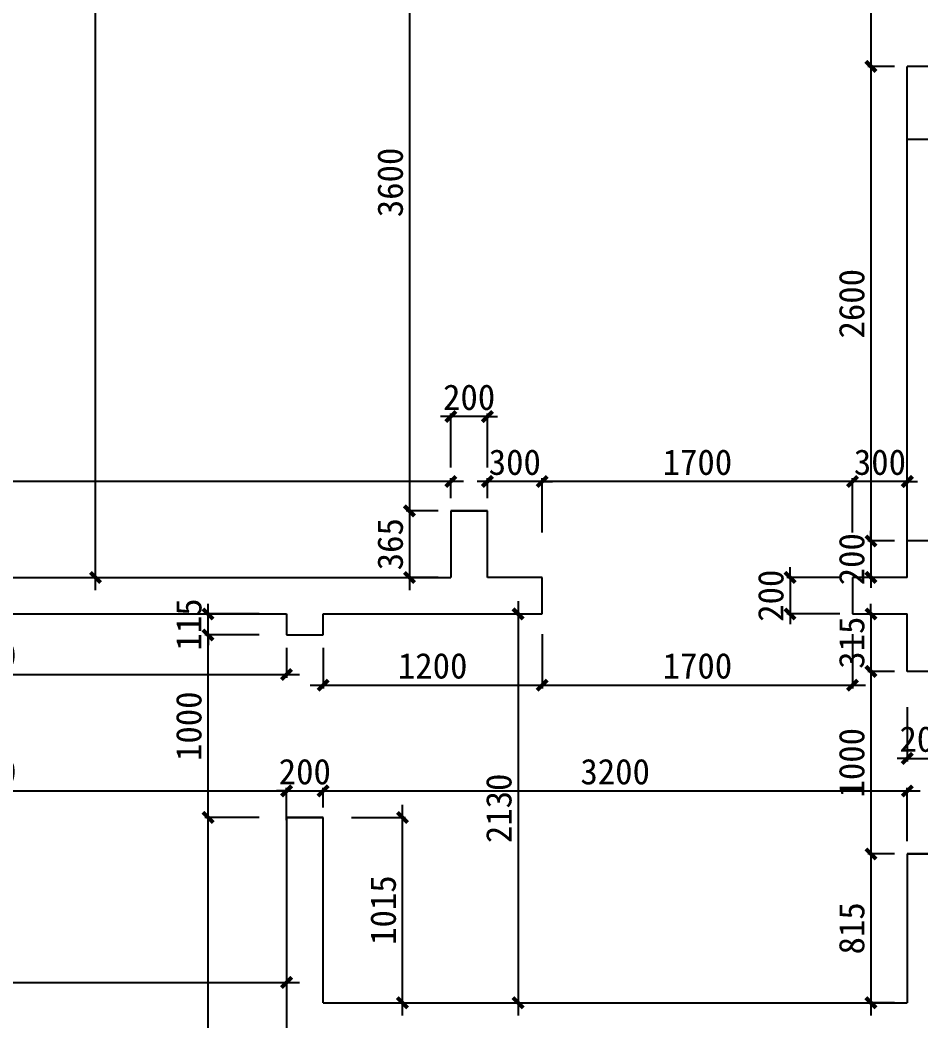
# Model space of a CAD drawing. Header units: millimetres. Extents: x 561810 to 956823, y -438984 to -391712.
# Drawn here: x 622740 to 627675, y -411233 to -405748 of the extents above; entities that cross this region are included whole.
import ezdxf

# ---------------------------------------------------------------- set-up
doc = ezdxf.new("R2010")
doc.units = ezdxf.units.MM
doc.header["$LTSCALE"] = 10
doc.header["$MEASUREMENT"] = 0
doc.linetypes.add('DASH', pattern=[0.35, 0.25, -0.1])
doc.layers.get('0').update_dxf_attribs({"linetype": 'CONTINUOUS'})
doc.layers.get('DEFPOINTS').update_dxf_attribs({"color": 1, "linetype": 'CONTINUOUS'})
doc.layers.add('WALL', color=7, linetype='CONTINUOUS')
doc.layers.add('WINDOW', color=4, linetype='CONTINUOUS')
doc.styles.add('施洛华标注样式', font='')
doc.styles.get('施洛华标注样式').set_extended_font_data('SimSun')
doc.dimstyles.new('外标尺寸', dxfattribs={"dimscale": 70, "dimtxt": 3, "dimasz": 0.8, "dimexe": 0.25, "dimexo": 1, "dimgap": 0.5, "dimtad": 1, "dimdec": 0, "dimtxsty": '施洛华标注样式', "dimblk": 'ARCHTICK', "dimcen": 1.5, "dimdle": 1, "dimclrd": 250, "dimclre": 250, "dimclrt": 62, "dimadec": 0, "dimazin": 0, "dimtfac": 1, "dimtdec": 0, "dimtix": 1, "dimtmove": 1, "dimatfit": 3, "dimldrblk": 'ARCHTICK', "dimfxl": 0, "dimarcsym": 0})

# ---------------------------------------------------------------- blocks, each defined once
blk = doc.blocks.new('_ARCHTICK')
at = {"color": 0, "linetype": 'ByBlock', "const_width": 0.4}
blk.add_lwpolyline([(-0.5, -0.5), (0.5, 0.5)], dxfattribs=at)
blk = doc.blocks.new('*D693')
at = {"color": 250, "lineweight": -2}
for p, q in [((627401.5, -404932.8), (627401.5, -406072.8)), ((627530.5, -405002.8), (627384, -405002.8)), ((627530.5, -406002.8), (627384, -406002.8))]:
    blk.add_line(p, q, dxfattribs=at)
at = {"layer": 'DEFPOINTS', "color": 0}
for p in [(627600.5, -405002.8), (627401.5, -406002.8), (627600.5, -406002.8)]:
    blk.add_point(p, dxfattribs=at)
at = {"color": 250, "lineweight": -2, "xscale": 56, "yscale": 56, "zscale": 56}
for p, rotation in [((627401.5, -405002.8), 90), ((627401.5, -406002.8), 270)]:
    blk.add_blockref('_ARCHTICK', p, dxfattribs=dict(at, rotation=rotation))
at = {"color": 62, "insert": (627296.5, -405502.8), "char_height": 140, "attachment_point": 5, "rotation": 90, "style": '施洛华标注样式'}
blk.add_mtext('1000', dxfattribs=at)
blk = doc.blocks.new('*D694')
at = {"color": 250, "lineweight": -2}
for p, q in [((627401.5, -405932.8), (627401.5, -408672.8)), ((627530.5, -406002.8), (627384, -406002.8)), ((627530.5, -408602.8), (627384, -408602.8))]:
    blk.add_line(p, q, dxfattribs=at)
at = {"layer": 'DEFPOINTS', "color": 0}
for p in [(627600.5, -406002.8), (627401.5, -408602.8), (627600.5, -408602.8)]:
    blk.add_point(p, dxfattribs=at)
at = {"color": 250, "lineweight": -2, "xscale": 56, "yscale": 56, "zscale": 56}
for p, rotation in [((627401.5, -406002.8), 90), ((627401.5, -408602.8), 270)]:
    blk.add_blockref('_ARCHTICK', p, dxfattribs=dict(at, rotation=rotation))
at = {"color": 62, "insert": (627296.5, -407302.8), "char_height": 140, "attachment_point": 5, "rotation": 90, "style": '施洛华标注样式'}
blk.add_mtext('2600', dxfattribs=at)
blk = doc.blocks.new('*D695')
at = {"color": 250, "lineweight": -2}
for p, q in [((627401.5, -408602.8), (627401.5, -408546.8)), ((627530.5, -408602.8), (627384, -408602.8)), ((627401.5, -408602.8), (627401.5, -408802.8)), ((627530.5, -408802.8), (627384, -408802.8)), ((627401.5, -408802.8), (627401.5, -408858.8))]:
    blk.add_line(p, q, dxfattribs=at)
at = {"layer": 'DEFPOINTS', "color": 0}
for p in [(627600.5, -408602.8), (627401.5, -408802.8), (627600.5, -408802.8)]:
    blk.add_point(p, dxfattribs=at)
at = {"color": 250, "lineweight": -2, "xscale": 56, "yscale": 56, "zscale": 56}
for p, rotation in [((627401.5, -408602.8), 270), ((627401.5, -408802.8), 90)]:
    blk.add_blockref('_ARCHTICK', p, dxfattribs=dict(at, rotation=rotation))
at = {"color": 62, "insert": (627296.5, -408702.8), "char_height": 140, "attachment_point": 5, "rotation": 90, "style": '施洛华标注样式'}
blk.add_mtext('200', dxfattribs=at)
blk = doc.blocks.new('*D696')
at = {"color": 250, "lineweight": -2}
for p, q in [((626958.4, -408802.8), (626958.4, -408746.8)), ((627230.8, -408802.8), (626940.9, -408802.8)), ((626958.4, -408802.8), (626958.4, -409002.8)), ((627230.8, -409002.8), (626940.9, -409002.8)), ((626958.4, -409002.8), (626958.4, -409058.8))]:
    blk.add_line(p, q, dxfattribs=at)
at = {"layer": 'DEFPOINTS', "color": 0}
for p in [(627300.8, -408802.8), (626958.4, -409002.8), (627300.8, -409002.8)]:
    blk.add_point(p, dxfattribs=at)
at = {"color": 250, "lineweight": -2, "xscale": 56, "yscale": 56, "zscale": 56}
for p, rotation in [((626958.4, -408802.8), 270), ((626958.4, -409002.8), 90)]:
    blk.add_blockref('_ARCHTICK', p, dxfattribs=dict(at, rotation=rotation))
at = {"color": 62, "insert": (626853.4, -408902.8), "char_height": 140, "attachment_point": 5, "rotation": 90, "style": '施洛华标注样式'}
blk.add_mtext('200', dxfattribs=at)
blk = doc.blocks.new('*D697')
at = {"color": 250, "lineweight": -2}
for p, q in [((627401.5, -409002.8), (627401.5, -408946.8)), ((627370.8, -409002.8), (627419, -409002.8)), ((627401.5, -409002.8), (627401.5, -409317.8)), ((627530.5, -409317.8), (627384, -409317.8)), ((627401.5, -409317.8), (627401.5, -409373.8))]:
    blk.add_line(p, q, dxfattribs=at)
at = {"layer": 'DEFPOINTS', "color": 0}
for p in [(627300.8, -409002.8), (627401.5, -409317.8), (627600.5, -409317.8)]:
    blk.add_point(p, dxfattribs=at)
at = {"color": 250, "lineweight": -2, "xscale": 56, "yscale": 56, "zscale": 56}
for p, rotation in [((627401.5, -409002.8), 270), ((627401.5, -409317.8), 90)]:
    blk.add_blockref('_ARCHTICK', p, dxfattribs=dict(at, rotation=rotation))
at = {"color": 62, "insert": (627296.5, -409160.3), "char_height": 140, "attachment_point": 5, "rotation": 90, "style": '施洛华标注样式'}
blk.add_mtext('315', dxfattribs=at)
blk = doc.blocks.new('*D698')
at = {"color": 250, "lineweight": -2}
for p, q in [((627401.5, -409247.8), (627401.5, -410387.8)), ((627530.5, -409317.8), (627384, -409317.8)), ((627530.5, -410317.8), (627384, -410317.8))]:
    blk.add_line(p, q, dxfattribs=at)
at = {"layer": 'DEFPOINTS', "color": 0}
for p in [(627600.5, -409317.8), (627401.5, -410317.8), (627600.5, -410317.8)]:
    blk.add_point(p, dxfattribs=at)
at = {"color": 250, "lineweight": -2, "xscale": 56, "yscale": 56, "zscale": 56}
for p, rotation in [((627401.5, -409317.8), 90), ((627401.5, -410317.8), 270)]:
    blk.add_blockref('_ARCHTICK', p, dxfattribs=dict(at, rotation=rotation))
at = {"color": 62, "insert": (627296.5, -409817.8), "char_height": 140, "attachment_point": 5, "rotation": 90, "style": '施洛华标注样式'}
blk.add_mtext('1000', dxfattribs=at)
blk = doc.blocks.new('*D699')
at = {"color": 250, "lineweight": -2}
for p, q in [((627401.5, -410247.8), (627401.5, -411202.8)), ((627530.5, -410317.8), (627384, -410317.8)), ((627530.5, -411132.8), (627384, -411132.8))]:
    blk.add_line(p, q, dxfattribs=at)
at = {"layer": 'DEFPOINTS', "color": 0}
for p in [(627600.5, -410317.8), (627401.5, -411132.8), (627600.5, -411132.8)]:
    blk.add_point(p, dxfattribs=at)
at = {"color": 250, "lineweight": -2, "xscale": 56, "yscale": 56, "zscale": 56}
for p, rotation in [((627401.5, -410317.8), 90), ((627401.5, -411132.8), 270)]:
    blk.add_blockref('_ARCHTICK', p, dxfattribs=dict(at, rotation=rotation))
at = {"color": 62, "insert": (627296.5, -410725.3), "char_height": 140, "attachment_point": 5, "rotation": 90, "style": '施洛华标注样式'}
blk.add_mtext('815', dxfattribs=at)
blk = doc.blocks.new('*D700')
at = {"color": 250, "lineweight": -2}
for p, q in [((627600.5, -409514.1), (627600.5, -409811.6)), ((627800.5, -409514.1), (627800.5, -409811.6)), ((627600.5, -409794.1), (627544.5, -409794.1)), ((627600.5, -409794.1), (627800.5, -409794.1)), ((627800.5, -409794.1), (627856.5, -409794.1))]:
    blk.add_line(p, q, dxfattribs=at)
at = {"layer": 'DEFPOINTS', "color": 0}
for p in [(627600.5, -409317.8), (627800.5, -409317.8), (627800.5, -409794.1)]:
    blk.add_point(p, dxfattribs=at)
at = {"color": 250, "lineweight": -2, "xscale": 56, "yscale": 56, "zscale": 56}
blk.add_blockref('_ARCHTICK', (627600.5, -409794.1), dxfattribs=at)
at = {"color": 250, "lineweight": -2, "xscale": 56, "yscale": 56, "zscale": 56, "rotation": 180}
blk.add_blockref('_ARCHTICK', (627800.5, -409794.1), dxfattribs=at)
at = {"color": 62, "insert": (627700.5, -409689.1), "char_height": 140, "attachment_point": 5, "style": '施洛华标注样式'}
blk.add_mtext('200', dxfattribs=at)
blk = doc.blocks.new('*D771')
at = {"color": 250, "lineweight": -2}
for p, q in [((620790.5, -409972.4), (624270.5, -409972.4)), ((620860.5, -410132.8), (620860.5, -409954.9)), ((624200.5, -410132.8), (624200.5, -409954.9))]:
    blk.add_line(p, q, dxfattribs=at)
at = {"layer": 'DEFPOINTS', "color": 0}
for p in [(624200.5, -409972.4), (620860.5, -410202.8), (624200.5, -410202.8)]:
    blk.add_point(p, dxfattribs=at)
at = {"color": 250, "lineweight": -2, "xscale": 56, "yscale": 56, "zscale": 56, "rotation": 180}
blk.add_blockref('_ARCHTICK', (620860.5, -409972.4), dxfattribs=at)
at = {"color": 250, "lineweight": -2, "xscale": 56, "yscale": 56, "zscale": 56}
blk.add_blockref('_ARCHTICK', (624200.5, -409972.4), dxfattribs=at)
at = {"color": 62, "insert": (622530.5, -409867.4), "char_height": 140, "attachment_point": 5, "style": '施洛华标注样式'}
blk.add_mtext('3340', dxfattribs=at)
blk = doc.blocks.new('*D772')
at = {"color": 250, "lineweight": -2}
for p, q in [((624200.5, -409972.4), (624144.5, -409972.4)), ((624200.5, -410062.8), (624200.5, -409954.9)), ((624200.5, -409972.4), (624400.5, -409972.4)), ((624400.5, -410062.8), (624400.5, -409954.9)), ((624400.5, -409972.4), (624456.5, -409972.4))]:
    blk.add_line(p, q, dxfattribs=at)
at = {"layer": 'DEFPOINTS', "color": 0}
for p in [(624400.5, -409972.4), (624200.5, -410132.8), (624400.5, -410132.8)]:
    blk.add_point(p, dxfattribs=at)
at = {"color": 250, "lineweight": -2, "xscale": 56, "yscale": 56, "zscale": 56}
blk.add_blockref('_ARCHTICK', (624200.5, -409972.4), dxfattribs=at)
at = {"color": 250, "lineweight": -2, "xscale": 56, "yscale": 56, "zscale": 56, "rotation": 180}
blk.add_blockref('_ARCHTICK', (624400.5, -409972.4), dxfattribs=at)
at = {"color": 62, "insert": (624300.5, -409867.4), "char_height": 140, "attachment_point": 5, "style": '施洛华标注样式'}
blk.add_mtext('200', dxfattribs=at)
blk = doc.blocks.new('*D773')
at = {"color": 250, "lineweight": -2}
for p, q in [((624330.5, -409972.4), (627670.5, -409972.4)), ((624400.5, -410062.8), (624400.5, -409954.9)), ((627600.5, -410247.8), (627600.5, -409954.9))]:
    blk.add_line(p, q, dxfattribs=at)
at = {"layer": 'DEFPOINTS', "color": 0}
for p in [(627600.5, -409972.4), (624400.5, -410132.8), (627600.5, -410317.8)]:
    blk.add_point(p, dxfattribs=at)
at = {"color": 250, "lineweight": -2, "xscale": 56, "yscale": 56, "zscale": 56, "rotation": 180}
blk.add_blockref('_ARCHTICK', (624400.5, -409972.4), dxfattribs=at)
at = {"color": 250, "lineweight": -2, "xscale": 56, "yscale": 56, "zscale": 56}
blk.add_blockref('_ARCHTICK', (627600.5, -409972.4), dxfattribs=at)
at = {"color": 62, "insert": (626000.5, -409867.4), "char_height": 140, "attachment_point": 5, "style": '施洛华标注样式'}
blk.add_mtext('3200', dxfattribs=at)
blk = doc.blocks.new('*D778')
at = {"color": 250, "lineweight": -2}
for p, q in [((623770.5, -413427.8), (623770.5, -410047.8)), ((624050.5, -410117.8), (623753, -410117.8)), ((624050.5, -413357.8), (623753, -413357.8))]:
    blk.add_line(p, q, dxfattribs=at)
at = {"layer": 'DEFPOINTS', "color": 0}
for p in [(623770.5, -410117.8), (624200.5, -410117.8), (624200.5, -413357.8)]:
    blk.add_point(p, dxfattribs=at)
at = {"color": 250, "lineweight": -2, "xscale": 56, "yscale": 56, "zscale": 56}
for p, rotation in [((623770.5, -410117.8), 90), ((623770.5, -413357.8), 270)]:
    blk.add_blockref('_ARCHTICK', p, dxfattribs=dict(at, rotation=rotation))
at = {"color": 62, "insert": (623665.5, -411737.8), "char_height": 140, "attachment_point": 5, "rotation": 90, "style": '施洛华标注样式'}
blk.add_mtext('3240', dxfattribs=at)
blk = doc.blocks.new('*D779')
at = {"color": 250, "lineweight": -2}
for p, q in [((623770.5, -410187.8), (623770.5, -409047.8)), ((624050.5, -409117.8), (623753, -409117.8)), ((624050.5, -410117.8), (623753, -410117.8))]:
    blk.add_line(p, q, dxfattribs=at)
at = {"layer": 'DEFPOINTS', "color": 0}
for p in [(623770.5, -409117.8), (624200.5, -409117.8), (624200.5, -410117.8)]:
    blk.add_point(p, dxfattribs=at)
at = {"color": 250, "lineweight": -2, "xscale": 56, "yscale": 56, "zscale": 56}
for p, rotation in [((623770.5, -409117.8), 90), ((623770.5, -410117.8), 270)]:
    blk.add_blockref('_ARCHTICK', p, dxfattribs=dict(at, rotation=rotation))
at = {"color": 62, "insert": (623665.5, -409617.8), "char_height": 140, "attachment_point": 5, "rotation": 90, "style": '施洛华标注样式'}
blk.add_mtext('1000', dxfattribs=at)
blk = doc.blocks.new('*D780')
at = {"color": 250, "lineweight": -2}
for p, q in [((623770.5, -409002.8), (623770.5, -408946.8)), ((624050.5, -409002.8), (623753, -409002.8)), ((623770.5, -409117.8), (623770.5, -409002.8)), ((624050.5, -409117.8), (623753, -409117.8)), ((623770.5, -409117.8), (623770.5, -409173.8))]:
    blk.add_line(p, q, dxfattribs=at)
at = {"layer": 'DEFPOINTS', "color": 0}
for p in [(623770.5, -409002.8), (624200.5, -409002.8), (624200.5, -409117.8)]:
    blk.add_point(p, dxfattribs=at)
at = {"color": 250, "lineweight": -2, "xscale": 56, "yscale": 56, "zscale": 56}
for p, rotation in [((623770.5, -409002.8), 270), ((623770.5, -409117.8), 90)]:
    blk.add_blockref('_ARCHTICK', p, dxfattribs=dict(at, rotation=rotation))
at = {"color": 62, "insert": (623665.5, -409060.3), "char_height": 140, "attachment_point": 5, "rotation": 90, "style": '施洛华标注样式'}
blk.add_mtext('115', dxfattribs=at)
blk = doc.blocks.new('*D781')
at = {"color": 250, "lineweight": -2}
for p, q in [((624835.3, -411202.8), (624835.3, -410047.8)), ((624555.3, -410117.8), (624852.8, -410117.8)), ((624555.3, -411132.8), (624852.8, -411132.8))]:
    blk.add_line(p, q, dxfattribs=at)
at = {"layer": 'DEFPOINTS', "color": 0}
for p in [(624400.5, -410117.8), (624835.3, -410117.8), (624400.5, -411132.8)]:
    blk.add_point(p, dxfattribs=at)
at = {"color": 250, "lineweight": -2, "xscale": 56, "yscale": 56, "zscale": 56}
for p, rotation in [((624835.3, -410117.8), 90), ((624835.3, -411132.8), 270)]:
    blk.add_blockref('_ARCHTICK', p, dxfattribs=dict(at, rotation=rotation))
at = {"color": 62, "insert": (624730.3, -410625.3), "char_height": 140, "attachment_point": 5, "rotation": 90, "style": '施洛华标注样式'}
blk.add_mtext('1015', dxfattribs=at)
blk = doc.blocks.new('*D782')
at = {"color": 250, "lineweight": -2}
for p, q in [((627300.8, -408276.9), (627244.8, -408276.9)), ((627300.8, -408556.9), (627300.8, -408259.4)), ((627600.5, -408276.9), (627300.8, -408276.9)), ((627600.5, -408556.9), (627600.5, -408259.4)), ((627600.5, -408276.9), (627656.5, -408276.9))]:
    blk.add_line(p, q, dxfattribs=at)
at = {"layer": 'DEFPOINTS', "color": 0}
for p in [(627300.8, -408276.9), (627300.8, -408802.8), (627600.5, -408802.8)]:
    blk.add_point(p, dxfattribs=at)
at = {"color": 250, "lineweight": -2, "xscale": 56, "yscale": 56, "zscale": 56}
blk.add_blockref('_ARCHTICK', (627300.8, -408276.9), dxfattribs=at)
at = {"color": 250, "lineweight": -2, "xscale": 56, "yscale": 56, "zscale": 56, "rotation": 180}
blk.add_blockref('_ARCHTICK', (627600.5, -408276.9), dxfattribs=at)
at = {"color": 62, "insert": (627450.7, -408171.9), "char_height": 140, "attachment_point": 5, "style": '施洛华标注样式'}
blk.add_mtext('300', dxfattribs=at)
blk = doc.blocks.new('*D783')
at = {"color": 250, "lineweight": -2}
for p, q in [((627370.8, -408276.9), (625530.8, -408276.9)), ((625600.8, -408556.9), (625600.8, -408259.4)), ((627300.8, -408556.9), (627300.8, -408259.4))]:
    blk.add_line(p, q, dxfattribs=at)
at = {"layer": 'DEFPOINTS', "color": 0}
for p in [(625600.8, -408276.9), (625600.8, -408802.8), (627300.8, -408802.8)]:
    blk.add_point(p, dxfattribs=at)
at = {"color": 250, "lineweight": -2, "xscale": 56, "yscale": 56, "zscale": 56, "rotation": 180}
blk.add_blockref('_ARCHTICK', (625600.8, -408276.9), dxfattribs=at)
at = {"color": 250, "lineweight": -2, "xscale": 56, "yscale": 56, "zscale": 56}
blk.add_blockref('_ARCHTICK', (627300.8, -408276.9), dxfattribs=at)
at = {"color": 62, "insert": (626450.8, -408171.9), "char_height": 140, "attachment_point": 5, "style": '施洛华标注样式'}
blk.add_mtext('1700', dxfattribs=at)
blk = doc.blocks.new('*D784')
at = {"color": 250, "lineweight": -2}
for p, q in [((625300.5, -408276.9), (625244.5, -408276.9)), ((625300.5, -408368.3), (625300.5, -408259.4)), ((625600.8, -408276.9), (625300.5, -408276.9)), ((625600.8, -408556.9), (625600.8, -408259.4)), ((625600.8, -408276.9), (625656.8, -408276.9))]:
    blk.add_line(p, q, dxfattribs=at)
at = {"layer": 'DEFPOINTS', "color": 0}
for p in [(625300.5, -408276.9), (625300.5, -408438.3), (625600.8, -408802.8)]:
    blk.add_point(p, dxfattribs=at)
at = {"color": 250, "lineweight": -2, "xscale": 56, "yscale": 56, "zscale": 56}
blk.add_blockref('_ARCHTICK', (625300.5, -408276.9), dxfattribs=at)
at = {"color": 250, "lineweight": -2, "xscale": 56, "yscale": 56, "zscale": 56, "rotation": 180}
blk.add_blockref('_ARCHTICK', (625600.8, -408276.9), dxfattribs=at)
at = {"color": 62, "insert": (625450.7, -408171.9), "char_height": 140, "attachment_point": 5, "style": '施洛华标注样式'}
blk.add_mtext('300', dxfattribs=at)
blk = doc.blocks.new('*D785')
at = {"color": 250, "lineweight": -2}
for p, q in [((625100.5, -407921), (625044.5, -407921)), ((625100.5, -408201), (625100.5, -407903.5)), ((625300.5, -407921), (625100.5, -407921)), ((625300.5, -408201), (625300.5, -407903.5)), ((625300.5, -407921), (625356.5, -407921))]:
    blk.add_line(p, q, dxfattribs=at)
at = {"layer": 'DEFPOINTS', "color": 0}
for p in [(625100.5, -407921), (625100.5, -408438.3), (625300.5, -408438.3)]:
    blk.add_point(p, dxfattribs=at)
at = {"color": 250, "lineweight": -2, "xscale": 56, "yscale": 56, "zscale": 56}
blk.add_blockref('_ARCHTICK', (625100.5, -407921), dxfattribs=at)
at = {"color": 250, "lineweight": -2, "xscale": 56, "yscale": 56, "zscale": 56, "rotation": 180}
blk.add_blockref('_ARCHTICK', (625300.5, -407921), dxfattribs=at)
at = {"color": 62, "insert": (625200.5, -407816), "char_height": 140, "attachment_point": 5, "style": '施洛华标注样式'}
blk.add_mtext('200', dxfattribs=at)
blk = doc.blocks.new('*D786')
at = {"color": 250, "lineweight": -2}
for p, q in [((625170.5, -408276.9), (619230.5, -408276.9)), ((619300.5, -408368.3), (619300.5, -408259.4)), ((625100.5, -408368.3), (625100.5, -408259.4))]:
    blk.add_line(p, q, dxfattribs=at)
at = {"layer": 'DEFPOINTS', "color": 0}
for p in [(619300.5, -408276.9), (619300.5, -408438.3), (625100.5, -408438.3)]:
    blk.add_point(p, dxfattribs=at)
at = {"color": 250, "lineweight": -2, "xscale": 56, "yscale": 56, "zscale": 56, "rotation": 180}
blk.add_blockref('_ARCHTICK', (619300.5, -408276.9), dxfattribs=at)
at = {"color": 250, "lineweight": -2, "xscale": 56, "yscale": 56, "zscale": 56}
blk.add_blockref('_ARCHTICK', (625100.5, -408276.9), dxfattribs=at)
at = {"color": 62, "insert": (622200.5, -408171.9), "char_height": 140, "attachment_point": 5, "style": '施洛华标注样式'}
blk.add_mtext('5800', dxfattribs=at)
blk = doc.blocks.new('*D804')
at = {"color": 250, "lineweight": -2}
for p, q in [((623153.9, -408872.8), (623153.9, -402172.8)), ((623152.1, -402242.8), (623171.4, -402242.8)), ((623152.1, -408802.8), (623171.4, -408802.8))]:
    blk.add_line(p, q, dxfattribs=at)
at = {"layer": 'DEFPOINTS', "color": 0}
for p in [(623082.1, -402242.8), (623153.9, -402242.8), (623082.1, -408802.8)]:
    blk.add_point(p, dxfattribs=at)
at = {"color": 250, "lineweight": -2, "xscale": 56, "yscale": 56, "zscale": 56}
for p, rotation in [((623153.9, -402242.8), 90), ((623153.9, -408802.8), 270)]:
    blk.add_blockref('_ARCHTICK', p, dxfattribs=dict(at, rotation=rotation))
at = {"color": 62, "insert": (623048.9, -405522.8), "char_height": 140, "attachment_point": 5, "rotation": 90, "style": '施洛华标注样式'}
blk.add_mtext('6560', dxfattribs=at)
blk = doc.blocks.new('*D806')
at = {"color": 250, "lineweight": -2}
for p, q in [((624873.8, -404768.3), (624873.8, -408508.3)), ((625030.5, -404838.3), (624856.3, -404838.3)), ((625030.5, -408438.3), (624856.3, -408438.3))]:
    blk.add_line(p, q, dxfattribs=at)
at = {"layer": 'DEFPOINTS', "color": 0}
for p in [(625100.5, -404838.3), (624873.8, -408438.3), (625100.5, -408438.3)]:
    blk.add_point(p, dxfattribs=at)
at = {"color": 250, "lineweight": -2, "xscale": 56, "yscale": 56, "zscale": 56}
for p, rotation in [((624873.8, -404838.3), 90), ((624873.8, -408438.3), 270)]:
    blk.add_blockref('_ARCHTICK', p, dxfattribs=dict(at, rotation=rotation))
at = {"color": 62, "insert": (624768.8, -406638.3), "char_height": 140, "attachment_point": 5, "rotation": 90, "style": '施洛华标注样式'}
blk.add_mtext('3600', dxfattribs=at)
blk = doc.blocks.new('*D807')
at = {"color": 250, "lineweight": -2}
for p, q in [((624873.8, -408368.3), (624873.8, -408872.8)), ((625030.5, -408438.3), (624856.3, -408438.3)), ((625030.5, -408802.8), (624856.3, -408802.8))]:
    blk.add_line(p, q, dxfattribs=at)
at = {"layer": 'DEFPOINTS', "color": 0}
for p in [(625100.5, -408438.3), (624873.8, -408802.8), (625100.5, -408802.8)]:
    blk.add_point(p, dxfattribs=at)
at = {"color": 250, "lineweight": -2, "xscale": 56, "yscale": 56, "zscale": 56}
for p, rotation in [((624873.8, -408438.3), 90), ((624873.8, -408802.8), 270)]:
    blk.add_blockref('_ARCHTICK', p, dxfattribs=dict(at, rotation=rotation))
at = {"color": 62, "insert": (624768.8, -408620.5), "char_height": 140, "attachment_point": 5, "rotation": 90, "style": '施洛华标注样式'}
blk.add_mtext('365', dxfattribs=at)
blk = doc.blocks.new('*D821')
at = {"color": 250, "lineweight": -2}
for p, q in [((625600.8, -409112.7), (625600.8, -409410.2)), ((624400.5, -409187.8), (624400.5, -409410.2)), ((624330.5, -409392.7), (625670.8, -409392.7))]:
    blk.add_line(p, q, dxfattribs=at)
at = {"layer": 'DEFPOINTS', "color": 0}
for p in [(625600.8, -409002.8), (624400.5, -409117.8), (625600.8, -409392.7)]:
    blk.add_point(p, dxfattribs=at)
at = {"color": 250, "lineweight": -2, "xscale": 56, "yscale": 56, "zscale": 56, "rotation": 180}
blk.add_blockref('_ARCHTICK', (624400.5, -409392.7), dxfattribs=at)
at = {"color": 250, "lineweight": -2, "xscale": 56, "yscale": 56, "zscale": 56}
blk.add_blockref('_ARCHTICK', (625600.8, -409392.7), dxfattribs=at)
at = {"color": 62, "insert": (625000.7, -409287.7), "char_height": 140, "attachment_point": 5, "style": '施洛华标注样式'}
blk.add_mtext('1200', dxfattribs=at)
blk = doc.blocks.new('*D822')
at = {"color": 250, "lineweight": -2}
for p, q in [((625600.8, -409112.7), (625600.8, -409410.2)), ((627300.8, -409112.7), (627300.8, -409410.2)), ((625530.8, -409392.7), (627370.8, -409392.7))]:
    blk.add_line(p, q, dxfattribs=at)
at = {"layer": 'DEFPOINTS', "color": 0}
for p in [(625600.8, -409002.8), (627300.8, -409002.8), (627300.8, -409392.7)]:
    blk.add_point(p, dxfattribs=at)
at = {"color": 250, "lineweight": -2, "xscale": 56, "yscale": 56, "zscale": 56, "rotation": 180}
blk.add_blockref('_ARCHTICK', (625600.8, -409392.7), dxfattribs=at)
at = {"color": 250, "lineweight": -2, "xscale": 56, "yscale": 56, "zscale": 56}
blk.add_blockref('_ARCHTICK', (627300.8, -409392.7), dxfattribs=at)
at = {"color": 62, "insert": (626450.8, -409287.7), "char_height": 140, "attachment_point": 5, "style": '施洛华标注样式'}
blk.add_mtext('1700', dxfattribs=at)
blk = doc.blocks.new('*D823')
at = {"color": 250, "lineweight": -2}
for p, q in [((625468.8, -408932.8), (625468.8, -411202.8)), ((625370.5, -409002.8), (625486.3, -409002.8)), ((625370.5, -411132.8), (625486.3, -411132.8))]:
    blk.add_line(p, q, dxfattribs=at)
at = {"layer": 'DEFPOINTS', "color": 0}
for p in [(625300.5, -409002.8), (625300.5, -411132.8), (625468.8, -411132.8)]:
    blk.add_point(p, dxfattribs=at)
at = {"color": 250, "lineweight": -2, "xscale": 56, "yscale": 56, "zscale": 56}
for p, rotation in [((625468.8, -409002.8), 90), ((625468.8, -411132.8), 270)]:
    blk.add_blockref('_ARCHTICK', p, dxfattribs=dict(at, rotation=rotation))
at = {"color": 62, "insert": (625363.8, -410067.8), "char_height": 140, "attachment_point": 5, "rotation": 90, "style": '施洛华标注样式'}
blk.add_mtext('2130', dxfattribs=at)
blk = doc.blocks.new('*D837')
at = {"color": 250, "lineweight": -2}
for p, q in [((620190.5, -411021.1), (624270.5, -411021.1)), ((620260.5, -411021.1), (620260.5, -411038.6)), ((624200.5, -411021.1), (624200.5, -411038.6))]:
    blk.add_line(p, q, dxfattribs=at)
at = {"layer": 'DEFPOINTS', "color": 0}
for p in [(620260.5, -411008.5), (624200.5, -411008.5), (624200.5, -411021.1)]:
    blk.add_point(p, dxfattribs=at)
at = {"color": 250, "lineweight": -2, "xscale": 56, "yscale": 56, "zscale": 56, "rotation": 180}
blk.add_blockref('_ARCHTICK', (620260.5, -411021.1), dxfattribs=at)
at = {"color": 250, "lineweight": -2, "xscale": 56, "yscale": 56, "zscale": 56}
blk.add_blockref('_ARCHTICK', (624200.5, -411021.1), dxfattribs=at)
at = {"color": 62, "insert": (622230.5, -410916.1), "char_height": 140, "attachment_point": 5, "style": '施洛华标注样式'}
blk.add_mtext('3940', dxfattribs=at)
blk = doc.blocks.new('*D864')
at = {"color": 250, "lineweight": -2}
for p, q in [((620860.5, -409172.8), (620860.5, -409351.9)), ((624200.5, -409187.8), (624200.5, -409351.9)), ((620790.5, -409334.4), (624270.5, -409334.4))]:
    blk.add_line(p, q, dxfattribs=at)
at = {"layer": 'DEFPOINTS', "color": 0}
for p in [(620860.5, -409102.8), (624200.5, -409117.8), (624200.5, -409334.4)]:
    blk.add_point(p, dxfattribs=at)
at = {"color": 250, "lineweight": -2, "xscale": 56, "yscale": 56, "zscale": 56, "rotation": 180}
blk.add_blockref('_ARCHTICK', (620860.5, -409334.4), dxfattribs=at)
at = {"color": 250, "lineweight": -2, "xscale": 56, "yscale": 56, "zscale": 56}
blk.add_blockref('_ARCHTICK', (624200.5, -409334.4), dxfattribs=at)
at = {"color": 62, "insert": (622530.5, -409229.4), "char_height": 140, "attachment_point": 5, "style": '施洛华标注样式'}
blk.add_mtext('3340', dxfattribs=at)

msp = doc.modelspace()

# ---------------------------------------------------------------- linework, layer by layer
at = {"layer": 'WALL'}
for p, q in [((627600.5, -408802.8), (627600.5, -406002.8)), ((627800.5, -406002.8), (627600.5, -406002.8)), ((627800.5, -406402.8), (627600.5, -406402.8)), ((625300.5, -408438.3), (625100.5, -408438.3)), ((625100.5, -408438.3), (625100.5, -408802.8)), ((625300.5, -408802.8), (625300.5, -408438.3)), ((627800.5, -408602.8), (627600.5, -408602.8)), ((619300.5, -408802.8), (625100.5, -408802.8)), ((625600.8, -408802.8), (625300.5, -408802.8)), ((625600.8, -409002.8), (625600.8, -408802.8)), ((627600.5, -408802.8), (627300.8, -408802.8)), ((627300.8, -408802.8), (627300.8, -409002.8)), ((620860.5, -409002.8), (624200.5, -409002.8)), ((624200.5, -409002.8), (624200.5, -409117.8)), ((624400.5, -409002.8), (625600.8, -409002.8)), ((624400.5, -409117.8), (624400.5, -409002.8)), ((627300.8, -409002.8), (627600.5, -409002.8)), ((627600.5, -409317.8), (627600.5, -409002.8)), ((624200.5, -409117.8), (624400.5, -409117.8)), ((627800.5, -409317.8), (627600.5, -409317.8)), ((624400.5, -410117.8), (624200.5, -410117.8)), ((624200.5, -410117.8), (624400.5, -410117.8)), ((624200.5, -410117.8), (624200.5, -413357.8)), ((624400.5, -411132.8), (624400.5, -410117.8)), ((627600.5, -410317.8), (627600.5, -411132.8)), ((627600.5, -410317.8), (627800.5, -410317.8)), ((627800.5, -410317.8), (627600.5, -410317.8)), ((627600.5, -410532.8), (627600.5, -411132.8)), ((624400.5, -411132.8), (627600.5, -411132.8))]:
    msp.add_line(p, q, dxfattribs=at)
at = {"layer": 'WINDOW', "linetype": 'DASH'}
msp.add_line((625100.5, -408438.3), (625300.5, -408438.3), dxfattribs=at)

# ---------------------------------------------------------------- dimensions: what is measured, and where the dimension line sits
at = {"color": 1}
for base, p1, p2, picture, middle in [((623153.9, -402242.8), (623082.1, -408802.8), (623082.1, -402242.8), '*D804', (623048.9, -405522.8)), ((624873.8, -408438.3), (625100.5, -404838.3), (625100.5, -408438.3), '*D806', (624768.8, -406638.3)), ((627401.5, -406002.8), (627600.5, -405002.8), (627600.5, -406002.8), '*D693', (627296.5, -405502.8)), ((627401.5, -408602.8), (627600.5, -406002.8), (627600.5, -408602.8), '*D694', (627296.5, -407302.8)), ((624873.7530103, -408802.7550586), (625100.4866323, -408438.2550586), (625100.4866323, -408802.7550586), '*D807', (624768.7530103, -408620.5050586)), ((627401.5, -408802.8), (627600.5, -408602.8), (627600.5, -408802.8), '*D695', (627296.5, -408702.8)), ((626958.4, -409002.8), (627300.8, -408802.8), (627300.8, -409002.8), '*D696', (626853.4, -408902.8)), ((623770.5, -409002.8), (624200.5, -409117.8), (624200.5, -409002.8), '*D780', (623665.5, -409060.3)), ((625468.8, -411132.8), (625300.5, -409002.8), (625300.5, -411132.8), '*D823', (625363.8, -410067.8)), ((627401.5, -409317.8), (627300.8, -409002.8), (627600.5, -409317.8), '*D697', (627296.5, -409160.3)), ((623770.5, -409117.8), (624200.5, -410117.8), (624200.5, -409117.8), '*D779', (623665.5, -409617.8)), ((627401.5, -410317.8), (627600.5, -409317.8), (627600.5, -410317.8), '*D698', (627296.5, -409817.8)), ((623770.5, -410117.8), (624200.5, -413357.8), (624200.5, -410117.8), '*D778', (623665.5, -411737.8)), ((624835.3, -410117.8), (624400.5, -411132.8), (624400.5, -410117.8), '*D781', (624730.3, -410625.3)), ((627401.5, -411132.8), (627600.5, -410317.8), (627600.5, -411132.8), '*D699', (627296.5, -410725.3))]:
    dim = msp.add_linear_dim(base=base, p1=p1, p2=p2, angle=90, dimstyle='外标尺寸', override={"dimtxt": 2}, dxfattribs=at)
    dim.commit()
    dim.dimension.update_dxf_attribs({"geometry": picture, "text_midpoint": middle})
for base, p1, p2, picture, middle in [((625100.5, -407921), (625300.5, -408438.3), (625100.5, -408438.3), '*D785', (625200.5, -407816)), ((619300.5, -408276.9), (625100.5, -408438.3), (619300.5, -408438.3), '*D786', (622200.5, -408171.9)), ((625300.5, -408276.9), (625600.8, -408802.8), (625300.5, -408438.3), '*D784', (625450.7, -408171.9)), ((625600.8, -408276.9), (627300.8, -408802.8), (625600.8, -408802.8), '*D783', (626450.8, -408171.9)), ((627300.8, -408276.9), (627600.5, -408802.8), (627300.8, -408802.8), '*D782', (627450.7, -408171.9)), ((625600.8, -409392.7), (624400.5, -409117.8), (625600.8, -409002.8), '*D821', (625000.7, -409287.7)), ((627300.8, -409392.7), (625600.8, -409002.8), (627300.8, -409002.8), '*D822', (626450.8, -409287.7)), ((624200.5, -409334.4), (620860.5, -409102.8), (624200.5, -409117.8), '*D864', (622530.5, -409229.4)), ((627800.5, -409794.1), (627600.5, -409317.8), (627800.5, -409317.8), '*D700', (627700.5, -409689.1)), ((624200.5, -409972.4), (620860.5, -410202.8), (624200.5, -410202.8), '*D771', (622530.5, -409867.4)), ((624400.5, -409972.4), (624200.5, -410132.8), (624400.5, -410132.8), '*D772', (624300.5, -409867.4)), ((627600.5, -409972.4), (624400.5, -410132.8), (627600.5, -410317.8), '*D773', (626000.5, -409867.4)), ((624200.5, -411021.1), (620260.5, -411008.5), (624200.5, -411008.5), '*D837', (622230.5, -410916.1))]:
    dim = msp.add_linear_dim(base=base, p1=p1, p2=p2, dimstyle='外标尺寸', override={"dimtxt": 2}, dxfattribs=at)
    dim.commit()
    dim.dimension.update_dxf_attribs({"geometry": picture, "text_midpoint": middle})

doc.saveas('drawing.dxf')
